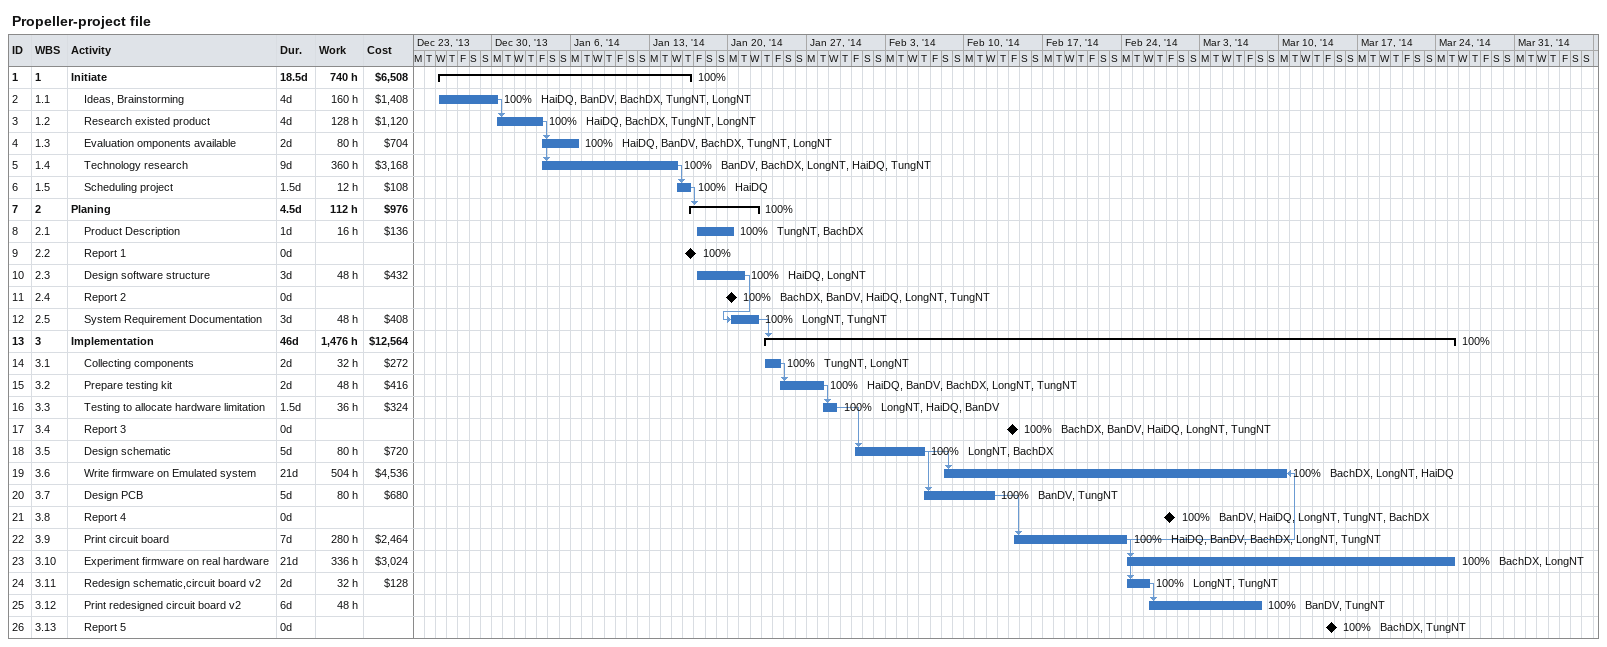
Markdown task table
Propeller-project file

| ID | WBS | Task | Duration | Start | Finish | Predecessors | Resources | % complete | Work (h) | Cost ($) |
|---|---|---|---|---|---|---|---|---|---|---|
| 1 | 1 | **Initiate** | 18.5d | 2013-12-25 | 2014-01-16 |  |  | 100 | 740 | 6508 |
| 2 | 1.1 | Ideas, Brainstorming | 4d | 2013-12-25 | 2013-12-30 |  | HaiDQ, BanDV, BachDX, TungNT, LongNT | 100 | 160 | 1408 |
| 3 | 1.2 | Research existed product | 4d | 2013-12-30 | 2014-01-03 | 2 | HaiDQ, BachDX, TungNT, LongNT | 100 | 128 | 1120 |
| 4 | 1.3 | Evaluation omponents available | 2d | 2014-01-03 | 2014-01-06 | 3 | HaiDQ, BanDV, BachDX, TungNT, LongNT | 100 | 80 | 704 |
| 5 | 1.4 | Technology research | 9d | 2014-01-03 | 2014-01-15 | 3 | BanDV, BachDX, LongNT, HaiDQ, TungNT | 100 | 360 | 3168 |
| 6 | 1.5 | Scheduling project | 1.5d | 2014-01-15 | 2014-01-16 | 5 | HaiDQ | 100 | 12 | 108 |
| 7 | 2 | **Planing** | 4.5d | 2014-01-16 | 2014-01-22 | 6 |  | 100 | 112 | 976 |
| 8 | 2.1 | Product Description | 1d | 2014-01-17 | 2014-01-20 |  | TungNT, BachDX | 100 | 16 | 136 |
| 9 | 2.2 | Report 1 | 0d | 2014-01-16 | 2014-01-16 |  |  | 100 |  |  |
| 10 | 2.3 | Design software structure | 3d | 2014-01-17 | 2014-01-21 |  | HaiDQ, LongNT | 100 | 48 | 432 |
| 11 | 2.4 | Report 2 | 0d | 2014-01-20 | 2014-01-20 |  | BachDX, BanDV, HaiDQ, LongNT, TungNT | 100 |  |  |
| 12 | 2.5 | System Requirement Documentation | 3d | 2014-01-20 | 2014-01-22 | 10 | LongNT, TungNT | 100 | 48 | 408 |
| 13 | 3 | **Implementation** | 46d | 2014-01-23 | 2014-03-25 | 12 |  | 100 | 1476 | 12564 |
| 14 | 3.1 | Collecting components | 2d | 2014-01-23 | 2014-01-24 |  | TungNT, LongNT | 100 | 32 | 272 |
| 15 | 3.2 | Prepare testing kit | 2d | 2014-01-24 | 2014-01-28 | 14 | HaiDQ, BanDV, BachDX, LongNT, TungNT | 100 | 48 | 416 |
| 16 | 3.3 | Testing to allocate hardware limitation | 1.5d | 2014-01-28 | 2014-01-29 | 15 | LongNT, HaiDQ, BanDV | 100 | 36 | 324 |
| 17 | 3.4 | Report 3 | 0d | 2014-02-14 | 2014-02-14 |  | BachDX, BanDV, HaiDQ, LongNT, TungNT | 100 |  |  |
| 18 | 3.5 | Design schematic | 5d | 2014-01-31 | 2014-02-06 | 16 | LongNT, BachDX | 100 | 80 | 720 |
| 19 | 3.6 | Write firmware on Emulated system | 21d | 2014-02-08 | 2014-03-10 | 18, 22FF | BachDX, LongNT, HaiDQ | 100 | 504 | 4536 |
| 20 | 3.7 | Design PCB | 5d | 2014-02-06 | 2014-02-12 | 18 | BanDV, TungNT | 100 | 80 | 680 |
| 21 | 3.8 | Report 4 | 0d | 2014-02-28 | 2014-02-28 |  | BanDV, HaiDQ, LongNT, TungNT, BachDX | 100 |  |  |
| 22 | 3.9 | Print circuit board | 7d | 2014-02-14 | 2014-02-24 | 20 | HaiDQ, BanDV, BachDX, LongNT, TungNT | 100 | 280 | 2464 |
| 23 | 3.10 | Experiment firmware on real hardware | 21d | 2014-02-24 | 2014-03-25 | 22 | BachDX, LongNT | 100 | 336 | 3024 |
| 24 | 3.11 | Redesign schematic,circuit board v2 | 2d | 2014-02-24 | 2014-02-26 | 22 | LongNT, TungNT | 100 | 32 | 128 |
| 25 | 3.12 | Print redesigned circuit board v2 | 6d | 2014-02-26 | 2014-03-08 | 24 | BanDV, TungNT | 100 | 48 |  |
| 26 | 3.13 | Report 5 | 0d | 2014-03-14 | 2014-03-14 |  | BachDX, TungNT | 100 |  |  |
